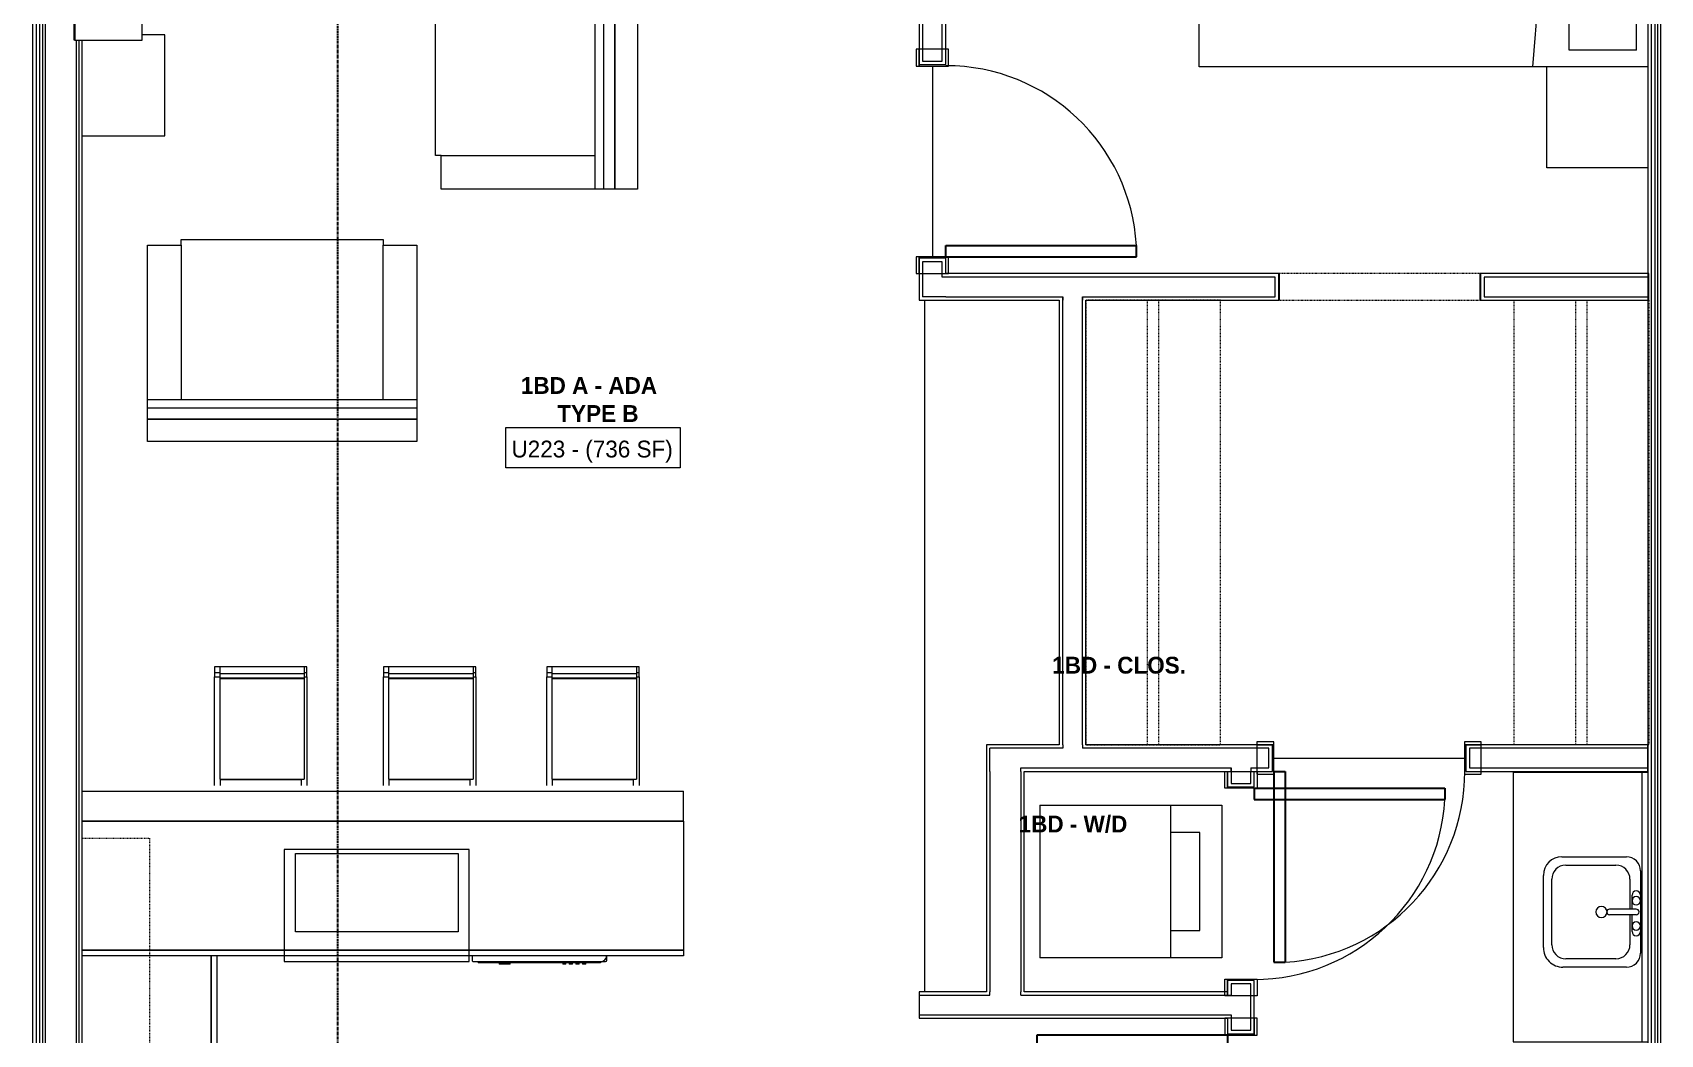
# Model space of a CAD drawing. Header units: inches. Extents: x -4093 to -1777, y 9773 to 12264.
# Drawn here: x -3208.8 to -2918.5, y 10538.3 to 10716.9 of the extents above; entities that cross this region are included whole.
import ezdxf

# ---------------------------------------------------------------- set-up
doc = ezdxf.new("R2010")
doc.units = ezdxf.units.IN
doc.header["$MEASUREMENT"] = 0
for name, pattern in [('Dash', [0.25, 0.125, -0.125]), ('Grid Line 1_2_', [0.875, 0.5, -0.125, 0.125, -0.125]), ('Overhead', [0.15625, 0.09375, -0.0625])]:
    doc.linetypes.add(name, pattern=pattern)
for name, color, linetype, lineweight in [('0-1', 7, 'Continuous', 5), ('0-2', 7, 'Continuous', 9), ('A-AREA-IDEN', 2, 'Continuous', 9), ('A-DETL-MEDM-1', 10, 'Continuous', 30), ('A-DETL-MEDM-2', 33, 'Overhead', 9), ('A-DOOR-1', 7, 'Continuous', 9), ('A-DOOR-2', 10, 'Continuous', 30), ('A-DOOR-3', 31, 'Overhead', 9), ('A-FLOR-1', 7, 'Continuous', 9), ('A-WALL-1', 7, 'Continuous', 9), ('A-WALL-2', 250, 'Continuous', 18), ('I-FURN', 30, 'Continuous', 9), ('I-FURN-1', 7, 'Continuous', 9), ('I-WALL-1', 7, 'Continuous', 9), ('P-SANR-FIXT-1', 7, 'Continuous', 9), ('Q-CASE-1', 7, 'Continuous', 9), ('Q-CASE-HDLN-1', 7, 'Dash', 9), ('Q-SPCQ-1', 7, 'Continuous', 9), ('S-GRID-1', 1, 'Grid Line 1_2_', 30)]:
    doc.layers.add(name, color=color, linetype=linetype, lineweight=lineweight)
doc.styles.add('Century Gothic', font='ufonts.com_century-gothic.ttf', dxfattribs={"height": 3})
doc.styles.add('Century Gothic_B', font='GOTHICB.TTF', dxfattribs={"height": 3})

# ---------------------------------------------------------------- blocks, each defined once
blk = doc.blocks.new('Entertainment_Center_14771 - Entertainment_Center_14771-V30-BACKGROUND - 2ND FLOOR')
at = {"layer": 'I-FURN-1'}
for p, q in [((-18, 10), (-36, 10)), ((-36, 10), (-36, -4.69)), ((-34.85, 10.03), (-35.34, 10.03)), ((-35.34, 10.03), (-35.34, 10)), ((-34.85, 10), (-34.85, 10.03)), ((-18.66, 10.03), (-19.66, 10.03)), ((-19.66, 10.03), (-19.66, 10)), ((-18.66, 10), (-18.66, 10.03)), ((-18, 6), (-18, 10)), ((36, 10), (18, 10)), ((18, 10), (18, 6)), ((18.66, 10.03), (18.66, 10)), ((19.66, 10.03), (18.66, 10.03)), ((19.66, 10), (19.66, 10.03)), ((35.34, 10.03), (34.85, 10.03)), ((34.85, 10.03), (34.85, 10)), ((35.34, 10), (35.34, 10.03)), ((36, -4.69), (36, 10)), ((19, 6), (-19, 6)), ((-19, 6), (-19, -6)), ((19, -6), (19, 6)), ((-19, -6), (19, -6)), ((-19, -6.13), (-19, -6)), ((-19, -6), (19, -6)), ((19, -6.13), (-19, -6.13)), ((19, -6), (19, -6.13))]:
    blk.add_line(p, q, dxfattribs=at)
blk = doc.blocks.new('Couch-Both_Arms-Generic - 1-1372852-BACKGROUND - 2ND FLOOR')
at = {"layer": 'I-FURN'}
for p, q in [((-42, 17.5), (-36, 17.5)), ((-42, -10), (-42, 17.5)), ((-36, 18.5), (36, 18.5)), ((-36, 17.5), (-36, 18.5)), ((-36, 17.5), (-36, -10)), ((36, 18.5), (36, 17.5)), ((36, 17.5), (42, 17.5)), ((36, -10), (36, 17.5)), ((42, 17.5), (42, -10)), ((-42, -10), (42, -10)), ((-42, -13.5), (-42, -10)), ((-42, -11.5), (42, -11.5)), ((42, -10), (42, -13.5)), ((-42, -13.5), (42, -13.5)), ((42, -13.5), (-42, -13.5))]:
    blk.add_line(p, q, dxfattribs=at)
at = {"layer": 'I-FURN-1'}
for p, q in [((-42, -17.5), (-42, -13.5)), ((42, -13.5), (42, -17.5)), ((42, -17.5), (-42, -17.5))]:
    blk.add_line(p, q, dxfattribs=at)
blk = doc.blocks.new('Couch-Both_Arms-Generic - 2-1523460-BACKGROUND - 2ND FLOOR')
at = {"layer": 'I-FURN'}
for p, q in [((-24, 17.5), (-18, 17.5)), ((-24, -10), (-24, 17.5)), ((-18, 18.5), (18, 18.5)), ((-18, 17.5), (-18, 18.5)), ((-18, 17.5), (-18, -10)), ((18, 18.5), (18, 17.5)), ((18, 17.5), (24, 17.5)), ((18, -10), (18, 17.5)), ((24, 17.5), (24, -10)), ((-24, -10), (24, -10)), ((-24, -13.5), (-24, -10)), ((-24, -11.5), (24, -11.5)), ((24, -10), (24, -13.5)), ((-24, -13.5), (24, -13.5)), ((24, -13.5), (-24, -13.5))]:
    blk.add_line(p, q, dxfattribs=at)
at = {"layer": 'I-FURN-1'}
for p, q in [((-24, -17.5), (-24, -13.5)), ((24, -13.5), (24, -17.5)), ((24, -17.5), (-24, -17.5))]:
    blk.add_line(p, q, dxfattribs=at)
blk = doc.blocks.new('Bar_Stool_6722_1_ - Bar_Stool_6722_1_-V31-BACKGROUND - 2ND FLOOR')
at = {"layer": 'I-FURN-1'}
for p, q in [((1, 0), (0, 0)), ((0, 0), (0, -0.98)), ((0, -0.98), (1, -0.98)), ((0, -0.98), (0, -1.78)), ((0, -1.78), (1, -1.78)), ((0, -17.72), (0, -1.78)), ((1, -1.24), (1, 0)), ((16, 0), (1, 0)), ((1, -1.91), (1, -1.24)), ((16, -1.24), (1, -1.24)), ((1, -1.91), (16, -1.91)), ((1, -2.03), (1, -1.91)), ((1, -17.63), (1, -2.03)), ((1, -2.03), (16, -2.03)), ((16.5, 0), (16, 0)), ((16, 0), (16, -1.24)), ((16, -0.98), (16.5, -0.98)), ((16, -1.24), (16, -1.91)), ((16, -1.78), (16.5, -1.78)), ((16, -1.91), (16, -2.03)), ((16, -2.03), (16, -17.63)), ((16.5, -0.98), (16.5, 0)), ((16.5, -1.78), (16.5, -0.98)), ((16.5, -1.78), (16.5, -17.72)), ((0, -19.21), (0, -17.72)), ((0, -21.1), (0, -19.21)), ((1, -19.89), (1, -17.63)), ((1, -19.99), (1, -19.89)), ((1, -19.99), (1, -20.06)), ((1, -20), (16, -20)), ((1, -20.06), (1, -20.14)), ((15.5, -20.14), (1, -20.14)), ((1, -20.14), (1, -21.1)), ((15.5, -20.06), (15.5, -19.99)), ((15.5, -20.14), (15.5, -20.06)), ((15.5, -21.1), (15.5, -20.14)), ((16, -17.63), (16, -19.89)), ((16, -19.89), (16, -19.99)), ((16.5, -17.72), (16.5, -19.21)), ((16.5, -19.21), (16.5, -21.1))]:
    blk.add_line(p, q, dxfattribs=at)
blk = doc.blocks.new('OD_CW_Upper Cabinet - OD_CW_Upper Cabinet-4366989-BACKGROUND - 2ND FLOOR')
at = {"layer": 'Q-CASE-HDLN-1'}
for p, q in [((0.74, -24), (0.74, -12)), ((0.74, -12), (115.86, -12)), ((115.86, -12), (115.86, -24)), ((115.86, -24), (0.74, -24))]:
    blk.add_line(p, q, dxfattribs=at)
blk = doc.blocks.new('OD_CW_Base Cabinet - OD_CW_Base Cabinet-V32-BACKGROUND - 2ND FLOOR')
at = {"layer": 'Q-CASE-1'}
for p, q in [((0.74, 0), (20.8, 0)), ((0.74, 0), (20.8, 0)), ((20.8, -1), (0.74, -1)), ((0.74, -1), (20.8, -1)), ((50.8, 0), (70.86, 0)), ((50.8, 0), (70.86, 0)), ((70.86, -1), (50.8, -1)), ((50.8, -1), (70.86, -1)), ((70.86, 0), (70.86, -24)), ((70.86, 0), (70.86, -1)), ((70.86, -1), (70.86, -24))]:
    blk.add_line(p, q, dxfattribs=at)
blk = doc.blocks.new('OD_CW_Base Cabinet - OD_CW_Base Cabinet-4365927-BACKGROUND - 2ND FLOOR')
at = {"layer": 'Q-CASE-1'}
for p, q in [((0.74, 0), (107.93, 0)), ((0.74, -24), (0.74, 0)), ((107.93, -24), (0.74, -24))]:
    blk.add_line(p, q, dxfattribs=at)
blk = doc.blocks.new('SWING - SINGLE - FLUSH - SWING - FLUSH - 2-10 x 6-8 - PRIVACY-4346067-BACKGROUND - 2ND FLOOR')
at = {"layer": 'A-DOOR-1'}
for p, q in [((-17, 2.87), (-20, 2.87)), ((-20, 2.87), (-20, -2.38)), ((-17, -2.38), (-17, 2.87)), ((20, 2.87), (17, 2.87)), ((17, 2.87), (17, -2.38)), ((20, -2.38), (20, 2.87)), ((-20, -2.38), (-17, -2.38)), ((-17, -2.38), (-20, -2.38)), ((-20, -2.38), (-20, -2.88)), ((-20, -2.88), (-17, -2.88)), ((-17, -2.88), (-17, -2.38)), ((17, -2.38), (20, -2.38)), ((20, -2.38), (17, -2.38)), ((17, -2.38), (17, -2.88)), ((17, -2.88), (20, -2.88)), ((20, -2.88), (20, -2.38))]:
    blk.add_line(p, q, dxfattribs=at)
blk.add_arc((17, 2.37), 34.07, 93.3657, 180, dxfattribs=at)
at = {"layer": 'A-DOOR-2'}
for p, q in [((15, 2.37), (15, 36.38)), ((17, 36.38), (15, 36.38)), ((17, 2.37), (17, 36.38)), ((17, 2.37), (15, 2.37))]:
    blk.add_line(p, q, dxfattribs=at)
blk = doc.blocks.new('OD_CW_Closet - OD_CW_Closet-3890322-BACKGROUND - 2ND FLOOR')
at = {"layer": 'Q-CASE-HDLN-1'}
for p, q in [((0.74, -24), (0.74, 0)), ((0.74, 0), (79.99, 0)), ((79.99, 0), (79.99, -24)), ((0.74, -11), (79.99, -11)), ((0.74, -13), (79.99, -13)), ((79.99, -24), (0.74, -24))]:
    blk.add_line(p, q, dxfattribs=at)
blk = doc.blocks.new('Bed-Standard - King 78_ x 80_-V6-BACKGROUND - 2ND FLOOR')
at = {"layer": 'I-FURN-1'}
for p, q in [((-28.31, 41.8), (49.69, 41.8)), ((-28.31, -38.2), (-28.31, 41.8)), ((49.69, 41.8), (49.69, -38.2)), ((49.69, -24.2), (-28.31, -17.63)), ((-25.31, -24.2), (46.69, -24.2)), ((-25.31, -36.2), (-25.31, -24.2)), ((46.69, -36.2), (46.69, -24.2)), ((-25.31, -36.2), (46.69, -36.2))]:
    blk.add_line(p, q, dxfattribs=at)
blk = doc.blocks.new('Table-Night Stand - 18_ x 18_ x 24_-V18-BACKGROUND - 2ND FLOOR')
at = {"layer": 'I-FURN-1'}
for p, q in [((0.15, 0), (18.15, 0)), ((0.15, -18), (0.15, 0))]:
    blk.add_line(p, q, dxfattribs=at)
blk = doc.blocks.new('Stacked Washer and Dryer - 26_x25_ - Private-3627842-BACKGROUND - 2ND FLOOR')
at = {"layer": 'P-SANR-FIXT-1'}
for p, q in [((0, 13.625), (32.4375, 13.625)), ((0, 13.625), (0, -13.625)), ((23.34375, -13.625), (23.34375, 13.625)), ((32.4375, 13.625), (32.4375, -13.625)), ((28.53125, 8.75), (23.34375, 8.75)), ((28.53125, -8.75), (28.53125, 8.75)), ((23.34375, -8.75), (28.53125, -8.75)), ((32.4375, -13.625), (0, -13.625))]:
    blk.add_line(p, q, dxfattribs=at)
blk = doc.blocks.new('M_Sink Vanity-Square - 500 x 440mm-1372835-BACKGROUND - 2ND FLOOR')
at = {"layer": 'P-SANR-FIXT-1'}
for p, q in [((-5.72, 10.23), (7.14, 10.23)), ((-5.22, 8.73), (6.46, 8.73)), ((-9.22, -4.59), (-9.22, 6.73)), ((-7.72, -2.72), (-7.72, 6.23)), ((8.96, 6.23), (8.96, -2.72)), ((10.46, 6.91), (10.46, -4.59)), ((0.12, -6.33), (0.12, -1.59)), ((1.12, -6.33), (1.12, -1.59)), ((0.12, -5.22), (-5.22, -5.22)), ((-2.88, -5.59), (0.12, -5.59)), ((6.46, -5.22), (1.12, -5.22)), ((1.12, -5.59), (3.62, -5.59)), ((7.96, -7.09), (-6.72, -7.09)), ((3.62, -7.09), (-2.88, -7.09))]:
    blk.add_line(p, q, dxfattribs=at)
for centre, radius, start, end in [((-5.72, 6.73), 3.5, 90, 180), ((-5.22, 6.23), 2.5, 90, 180), ((6.46, 6.23), 2.5, 360, 90), ((7.14, 6.91), 3.32, 360, 90), ((0.62, -0.13), 1, 360, 180), ((-5.22, -2.72), 2.5, 180, 270), ((0.62, -0.13), 1, 180, 0), ((0.62, -1.59), 0.5, 360, 180), ((6.46, -2.72), 2.5, 270, 360), ((-6.72, -4.59), 2.5, 180, 270), ((-2.88, -6.34), 0.75, 90, 270), ((-1.88, -6.34), 0.75, 360, 180), ((2.62, -6.34), 0.75, 0, 180), ((3.62, -6.34), 0.75, 270, 90), ((7.96, -4.59), 2.5, 270, 0), ((-1.88, -6.34), 0.75, 180, 0), ((0.62, -6.33), 0.5, 180, 0), ((2.62, -6.34), 0.75, 180, 0)]:
    blk.add_arc(centre, radius, start, end, dxfattribs=at)
blk = doc.blocks.new('Bath Vanity - Bath Vanity 48_-3150017-BACKGROUND - 2ND FLOOR')
at = {"layer": 'Q-CASE-1'}
for p, q in [((24.74, 24), (-23.26, 24)), ((-23.26, 24), (-23.26, 1)), ((24.74, 1), (24.74, 24))]:
    blk.add_line(p, q, dxfattribs=at)
blk = doc.blocks.new('BATHROOM MIRROR - BATHROOM MIRROR 48_-3123886-BACKGROUND - 2ND FLOOR')
at = {"layer": 'Q-CASE-1'}
for p, q in [((-23.26, -23), (24.74, -23)), ((-23.26, -23), (-23.26, -24)), ((24.74, -24), (24.74, -23)), ((24.74, -24), (-23.26, -24))]:
    blk.add_line(p, q, dxfattribs=at)
blk = doc.blocks.new('SWING - SINGLE - FLUSH - SWING - FLUSH - 2-10 x 6-8 - PASSAGE-4346082-BACKGROUND - 2ND FLOOR')
at = {"layer": 'A-DOOR-1'}
for p, q in [((-20, 2.37), (-20, 2.87)), ((-20, 2.87), (-17, 2.87)), ((-20, 2.37), (-17, 2.37)), ((-20, -2.88), (-20, 2.37)), ((-17, 2.37), (-20, 2.37)), ((-17, 2.87), (-17, 2.37)), ((-17, 2.37), (-17, -2.88)), ((17, 2.37), (17, 2.87)), ((17, 2.87), (20, 2.87)), ((17, 2.37), (20, 2.37)), ((17, -2.88), (17, 2.37)), ((20, 2.37), (17, 2.37)), ((20, 2.87), (20, 2.37)), ((20, 2.37), (20, -2.88)), ((-17, -2.88), (-20, -2.88)), ((20, -2.88), (17, -2.88))]:
    blk.add_line(p, q, dxfattribs=at)
blk.add_arc((17, -2.38), 34.07, 180, 266.6343, dxfattribs=at)
at = {"layer": 'A-DOOR-2'}
for p, q in [((15, -2.38), (15, -36.38)), ((17, -2.38), (15, -2.38)), ((17, -2.38), (17, -36.38)), ((17, -36.38), (15, -36.38))]:
    blk.add_line(p, q, dxfattribs=at)
blk = doc.blocks.new('OD_CW_Closet - OD_CW_Closet-3890321-BACKGROUND - 2ND FLOOR')
at = {"layer": 'Q-CASE-HDLN-1'}
for p, q in [((79.99, 24), (0.74, 24)), ((0.74, 24), (0.74, 0)), ((79.99, 0), (79.99, 24)), ((0.74, 13), (79.99, 13)), ((0.74, 11), (79.99, 11)), ((0.74, 0), (79.99, 0))]:
    blk.add_line(p, q, dxfattribs=at)
blk = doc.blocks.new('Casework 9 - Casework 1-3926311-BACKGROUND - 2ND FLOOR')
at = {"layer": 'Q-CASE-1'}
blk.add_line((-3049.7, 10669.16), (-3049.7, 10545.91), dxfattribs=at)
blk = doc.blocks.new('Dishwasher_15404 - 34_ counter-547918-BACKGROUND - 2ND FLOOR')
at = {"layer": 'Q-SPCQ-1'}
for p, q in [((23.68, 24), (22.88, 24)), ((23.87, 22.93), (23.87, 23.8)), ((23.87, 0.2), (23.87, 22.93)), ((23.87, 22.91), (24.12, 22.91)), ((24.12, 22.91), (24.12, 1.09)), ((24.37, 20.28), (24.12, 20.28)), ((24.12, 19.69), (24.37, 19.69)), ((24.37, 19.1), (24.12, 19.1)), ((24.12, 18.51), (24.37, 18.51)), ((24.37, 17.92), (24.12, 17.92)), ((24.37, 19.1), (24.37, 18.51)), ((24.37, 17.92), (24.37, 17.33)), ((24.37, 20.28), (24.37, 19.69)), ((24.12, 17.33), (24.37, 17.33)), ((24.37, 16.74), (24.12, 16.74)), ((24.12, 16.15), (24.37, 16.15)), ((24.37, 16.74), (24.37, 16.15)), ((24.37, 6.79), (24.12, 6.79)), ((24.37, 6.79), (24.37, 5.81)), ((24.37, 5.81), (24.37, 4.82)), ((24.12, 4.82), (24.37, 4.82)), ((23.87, 1.09), (24.12, 1.09)), ((22.88, 0), (23.68, 0))]:
    blk.add_line(p, q, dxfattribs=at)
for centre, radius, start, end in [((22.8, 22.93), 1.07, 360, 86.115), ((23.68, 23.8), 0.197, 0, 90), ((23.68, 0.2), 0.197, 270, 360), ((23.68, 0.2), 0.197, 285, 345)]:
    blk.add_arc(centre, radius, start, end, dxfattribs=at)
blk = doc.blocks.new('Stainless Steel Farmhous Kitchen Sink - Stainless Steel Farmhous Kitchen Sink-2443921-BACKGROUND - 2ND FLOOR')
at = {"layer": 'P-SANR-FIXT-1'}
for p, q in [((0, -2.25), (-33, -2.25)), ((-33, -2.25), (-33, -22.2)), ((0, -22.2), (0, -2.25)), ((-31, -16.96), (-31, -3)), ((-31, -3), (-2, -3)), ((-2, -3), (-2, -16.96)), ((-2, -16.96), (-31, -16.96)), ((-33, -22.2), (0, -22.2))]:
    blk.add_line(p, q, dxfattribs=at)
blk = doc.blocks.new('SWING - SINGLE - FLUSH - SWING - FLUSH - 2-10 x 6-8 - PRIVACY-4346066-BACKGROUND - 2ND FLOOR')
at = {"layer": 'A-DOOR-1'}
for p, q in [((-17, 2.87), (-20, 2.87)), ((-20, 2.87), (-20, -2.38)), ((-17, -2.38), (-17, 2.87)), ((20, 2.87), (17, 2.87)), ((17, 2.87), (17, -2.38)), ((20, -2.38), (20, 2.87)), ((-20, -2.38), (-17, -2.38)), ((-17, -2.38), (-20, -2.38)), ((-20, -2.38), (-20, -2.88)), ((-20, -2.88), (-17, -2.88)), ((-17, -2.88), (-17, -2.38)), ((17, -2.38), (20, -2.38)), ((20, -2.38), (17, -2.38)), ((17, -2.38), (17, -2.88)), ((17, -2.88), (20, -2.88)), ((20, -2.88), (20, -2.38))]:
    blk.add_line(p, q, dxfattribs=at)
blk.add_arc((17, 2.37), 34.07, 93.3657, 180, dxfattribs=at)
at = {"layer": 'A-DOOR-2'}
for p, q in [((15, 2.37), (15, 36.38)), ((17, 36.38), (15, 36.38)), ((17, 2.37), (17, 36.38)), ((17, 2.37), (15, 2.37))]:
    blk.add_line(p, q, dxfattribs=at)
blk = doc.blocks.new('Door-Opening - CLEAR OPENING - 3_-0_ x 6_-10_5_-4378073-BACKGROUND - 2ND FLOOR')
at = {"layer": 'A-DETL-MEDM-1'}
for p, q in [((-18.32, 2.37), (-18.32, -2.38)), ((17.68, -2.38), (17.68, 2.37))]:
    blk.add_line(p, q, dxfattribs=at)
at = {"layer": 'A-DETL-MEDM-2'}
blk.add_line((-18.32, -2.38), (17.68, -2.38), dxfattribs=at)
at = {"layer": 'A-DOOR-3'}
blk.add_line((17.68, 2.37), (-18.32, 2.37), dxfattribs=at)
blk = doc.blocks.new('CTR - 1st Phase - Unit Layouts_rvt-1-BACKGROUND - 2ND FLOOR')
at = {"layer": 'A-FLOR-1'}
for p, q in [((-3048.32, 10710.91), (-3048.32, 10676.91)), ((-2987.45, 10587.54), (-2953.45, 10587.54))]:
    blk.add_line(p, q, dxfattribs=at)
at = {"layer": 'A-WALL-1'}
for p, q in [((-3050.7, 10817.51), (-3050.7, 10711.16)), ((-3045.95, 10711.16), (-3045.95, 10812.76)), ((-3050.7, 10711.16), (-3045.95, 10711.16)), ((-3050.7, 10676.66), (-3050.7, 10669.16)), ((-3045.95, 10676.66), (-3050.7, 10676.66)), ((-3045.95, 10673.91), (-3045.95, 10676.66)), ((-2986.57, 10673.91), (-3045.95, 10673.91)), ((-2920.57, 10673.91), (-2950.57, 10673.91)), ((-2920.57, 10669.16), (-2920.57, 10673.91)), ((-3050.7, 10669.16), (-3050.07, 10669.16)), ((-3050.07, 10669.16), (-3045.95, 10669.16)), ((-3045.95, 10669.16), (-3025.7, 10669.16)), ((-3025.7, 10669.16), (-3025.7, 10589.91)), ((-3020.95, 10669.16), (-2986.57, 10669.16)), ((-3020.95, 10589.91), (-3020.95, 10669.16)), ((-2950.57, 10669.16), (-2920.57, 10669.16)), ((-3025.7, 10589.91), (-3038.7, 10589.91)), ((-3038.7, 10589.91), (-3038.7, 10589.29)), ((-3038.7, 10589.29), (-3038.7, 10585.16)), ((-2987.7, 10589.91), (-3020.95, 10589.91)), ((-2987.7, 10585.16), (-2987.7, 10589.91)), ((-2920.76, 10589.91), (-2953.2, 10589.91)), ((-2953.2, 10589.91), (-2953.2, 10585.16)), ((-2920.76, 10585.16), (-2920.76, 10589.91)), ((-3038.7, 10585.16), (-3038.7, 10545.91)), ((-3031.95, 10585.16), (-2995.7, 10585.16)), ((-3031.95, 10545.91), (-3031.95, 10585.16)), ((-2995.7, 10585.16), (-2995.7, 10582.41)), ((-2990.95, 10582.41), (-2990.95, 10585.16)), ((-2990.95, 10585.16), (-2987.7, 10585.16)), ((-2953.2, 10585.16), (-2920.76, 10585.16)), ((-3199.89, 10581.66), (-3092.7, 10581.66)), ((-3092.7, 10576.29), (-3092.7, 10581.66)), ((-2995.7, 10582.41), (-2990.95, 10582.41)), ((-3092.7, 10576.29), (-3199.89, 10576.29)), ((-2990.95, 10547.91), (-2995.7, 10547.91)), ((-2995.7, 10547.91), (-2995.7, 10545.91)), ((-2990.95, 10538.41), (-2990.95, 10547.91)), ((-3038.7, 10545.91), (-3050.7, 10545.91)), ((-3050.7, 10545.91), (-3050.7, 10541.16)), ((-2995.7, 10545.91), (-3031.95, 10545.91)), ((-3050.7, 10541.16), (-2995.7, 10541.16)), ((-2995.7, 10541.16), (-2995.7, 10538.41)), ((-2995.7, 10538.41), (-2990.95, 10538.41))]:
    blk.add_line(p, q, dxfattribs=at)
at = {"layer": 'A-WALL-2'}
for p, q in [((-3050.07, 10816.88), (-3050.07, 10711.79)), ((-3046.57, 10711.79), (-3046.57, 10813.38)), ((-3050.07, 10711.79), (-3048.32, 10711.79)), ((-3048.32, 10711.79), (-3046.57, 10711.79)), ((-3048.32, 10676.04), (-3050.07, 10676.04)), ((-3050.07, 10676.04), (-3050.07, 10669.79)), ((-3046.57, 10676.04), (-3048.32, 10676.04)), ((-3046.57, 10673.29), (-3046.57, 10676.04)), ((-3045.95, 10673.29), (-3046.57, 10673.29)), ((-2987.19, 10673.29), (-3045.95, 10673.29)), ((-2987.19, 10671.54), (-2987.19, 10673.29)), ((-2920.57, 10673.29), (-2949.94, 10673.29)), ((-2949.94, 10673.29), (-2949.94, 10671.54)), ((-3046.57, 10669.79), (-3050.07, 10669.79)), ((-3045.95, 10669.79), (-3046.57, 10669.79)), ((-3045.95, 10669.79), (-3025.07, 10669.79)), ((-3025.07, 10669.16), (-3025.07, 10669.79)), ((-3025.07, 10669.79), (-3025.07, 10669.16)), ((-3021.57, 10669.79), (-2987.19, 10669.79)), ((-3021.57, 10669.79), (-3021.57, 10669.16)), ((-3021.57, 10669.16), (-3021.57, 10669.79)), ((-2987.19, 10669.79), (-2987.19, 10671.54)), ((-2949.94, 10671.54), (-2949.94, 10669.79)), ((-2949.94, 10669.79), (-2920.57, 10669.79)), ((-3025.07, 10589.91), (-3025.07, 10669.16)), ((-3021.57, 10589.91), (-3021.57, 10669.16)), ((-3025.07, 10589.29), (-3038.07, 10589.29)), ((-3038.07, 10585.79), (-3038.07, 10589.29)), ((-3025.07, 10589.91), (-3025.07, 10589.29)), ((-3021.57, 10589.91), (-3021.57, 10589.29)), ((-2988.32, 10589.29), (-3021.57, 10589.29)), ((-2988.32, 10587.54), (-2988.32, 10589.29)), ((-2920.76, 10589.29), (-2952.57, 10589.29)), ((-2952.57, 10589.29), (-2952.57, 10587.54)), ((-3038.07, 10585.16), (-3038.07, 10585.79)), ((-3032.57, 10585.79), (-2995.07, 10585.79)), ((-3032.57, 10585.16), (-3032.57, 10585.79)), ((-2995.07, 10585.79), (-2995.07, 10585.16)), ((-2995.07, 10585.16), (-2995.07, 10585.79)), ((-2991.57, 10585.79), (-2991.57, 10585.16)), ((-2991.57, 10585.79), (-2991.57, 10585.16)), ((-2991.57, 10585.79), (-2988.32, 10585.79)), ((-2988.32, 10585.79), (-2988.32, 10587.54)), ((-2952.57, 10587.54), (-2952.57, 10585.79)), ((-2952.57, 10585.79), (-2920.76, 10585.79)), ((-3038.07, 10585.16), (-3038.07, 10545.91)), ((-3032.57, 10585.16), (-3032.57, 10545.91)), ((-2995.07, 10585.16), (-2995.07, 10583.04)), ((-2995.07, 10583.04), (-2993.32, 10583.04)), ((-2993.32, 10583.04), (-2991.57, 10583.04)), ((-2991.57, 10583.04), (-2991.57, 10585.16)), ((-3050.7, 10545.29), (-3038.07, 10545.29)), ((-3038.07, 10545.29), (-3038.07, 10545.91)), ((-3032.57, 10545.29), (-3032.57, 10545.91)), ((-3032.57, 10545.29), (-2995.7, 10545.29)), ((-2995.7, 10545.29), (-2995.07, 10545.29)), ((-2995.07, 10547.29), (-2995.07, 10545.29)), ((-2993.32, 10547.29), (-2995.07, 10547.29)), ((-2991.57, 10547.29), (-2993.32, 10547.29)), ((-2991.57, 10539.04), (-2991.57, 10547.29)), ((-3050.7, 10541.79), (-2995.7, 10541.79)), ((-2995.7, 10541.79), (-2995.07, 10541.79)), ((-2995.07, 10541.79), (-2995.07, 10539.04)), ((-2995.07, 10539.04), (-2993.32, 10539.04)), ((-2993.32, 10539.04), (-2991.57, 10539.04))]:
    blk.add_line(p, q, dxfattribs=at)
at = {"layer": 'Q-CASE-1'}
for p, q in [((-3199.89, 10576.29), (-3092.7, 10576.29)), ((-3092.7, 10576.29), (-3092.7, 10553.29)), ((-3092.7, 10553.29), (-3199.89, 10553.29)), ((-3199.89, 10553.29), (-3092.7, 10553.29)), ((-3092.7, 10552.29), (-3199.89, 10552.29)), ((-3092.7, 10553.29), (-3092.7, 10552.29))]:
    blk.add_line(p, q, dxfattribs=at)
at = {"layer": '0-2'}
for name, p, rotation in [('Bed-Standard - King 78_ x 80_-V6-BACKGROUND - 2ND FLOOR', (-2958.97, 10739.07), 90.00000000002855), ('Couch-Both_Arms-Generic - 1-1372852-BACKGROUND - 2ND FLOOR', (-3118.42, 10730.99), 89.99999999994378), ('Entertainment_Center_14771 - Entertainment_Center_14771-V30-BACKGROUND - 2ND FLOOR', (-3195.2, 10734.5), 269.9999999999486), ('SWING - SINGLE - FLUSH - SWING - FLUSH - 2-10 x 6-8 - PRIVACY-4346067-BACKGROUND - 2ND FLOOR', (-3048.32, 10693.91), 270.0000000000479), ('Table-Night Stand - 18_ x 18_ x 24_-V18-BACKGROUND - 2ND FLOOR', (-2938.76, 10692.61), 90.00000000002855), ('Door-Opening - CLEAR OPENING - 3_-0_ x 6_-10_5_-4378073-BACKGROUND - 2ND FLOOR', (-2968.89, 10671.54), 180), ('OD_CW_Closet - OD_CW_Closet-3890321-BACKGROUND - 2ND FLOOR', (-2996.95, 10589.18), 90.00000000002), ('OD_CW_Closet - OD_CW_Closet-3890322-BACKGROUND - 2ND FLOOR', (-2944.57, 10589.18), 89.99999999997992), ('SWING - SINGLE - FLUSH - SWING - FLUSH - 2-10 x 6-8 - PRIVACY-4346066-BACKGROUND - 2ND FLOOR', (-2970.45, 10587.54), 180), ('SWING - SINGLE - FLUSH - SWING - FLUSH - 2-10 x 6-8 - PASSAGE-4346082-BACKGROUND - 2ND FLOOR', (-2993.32, 10565.16), 89.99999999998587), ('Bath Vanity - Bath Vanity 48_-3150017-BACKGROUND - 2ND FLOOR', (-2920.76, 10560.24), 90.0000000001117), ('BATHROOM MIRROR - BATHROOM MIRROR 48_-3123886-BACKGROUND - 2ND FLOOR', (-2944.77, 10560.24), 90.00000000018638), ('OD_CW_Base Cabinet - OD_CW_Base Cabinet-4365927-BACKGROUND - 2ND FLOOR', (-3091.96, 10552.29), 180), ('OD_CW_Upper Cabinet - OD_CW_Upper Cabinet-4366989-BACKGROUND - 2ND FLOOR', (-3175.89, 10574.03), 270.0000000000037), ('M_Sink Vanity-Square - 500 x 440mm-1372835-BACKGROUND - 2ND FLOOR', (-2929.16, 10559.5), 90.00000000012588), ('OD_CW_Base Cabinet - OD_CW_Base Cabinet-V32-BACKGROUND - 2ND FLOOR', (-3175.89, 10553.03), 269.9999999999994), ('Dishwasher_15404 - 34_ counter-547918-BACKGROUND - 2ND FLOOR', (-3130.39, 10575.16), 270.000000000001), ('SWING - SINGLE - FLUSH - SWING - FLUSH - 2-10 x 6-8 - PRIVACY-4346067-BACKGROUND - 2ND FLOOR', (-2993.32, 10521.16), 89.9999999999855)]:
    blk.add_blockref(name, p, dxfattribs=dict(at, rotation=rotation))
for name, p in [('Couch-Both_Arms-Generic - 2-1523460-BACKGROUND - 2ND FLOOR', (-3164.25, 10661.49)), ('Casework 9 - Casework 1-3926311-BACKGROUND - 2ND FLOOR', (0, 0)), ('Bar_Stool_6722_1_ - Bar_Stool_6722_1_-V31-BACKGROUND - 2ND FLOOR', (-3176.33, 10603.79)), ('Bar_Stool_6722_1_ - Bar_Stool_6722_1_-V31-BACKGROUND - 2ND FLOOR', (-3146.21, 10603.79)), ('Bar_Stool_6722_1_ - Bar_Stool_6722_1_-V31-BACKGROUND - 2ND FLOOR', (-3117.09, 10603.79)), ('Stacked Washer and Dryer - 26_x25_ - Private-3627842-BACKGROUND - 2ND FLOOR', (-3029.14, 10565.54)), ('Stainless Steel Farmhous Kitchen Sink - Stainless Steel Farmhous Kitchen Sink-2443921-BACKGROUND - 2ND FLOOR', (-3130.89, 10573.52))]:
    blk.add_blockref(name, p, dxfattribs=at)
blk = doc.blocks.new('CTR - 1st Phase - Common Walls_rvt-1-BACKGROUND - 2ND FLOOR')
at = {"layer": 'A-WALL-2'}
for p, q in [((-3208.14, 10843.14), (-3208.14, 10475.54)), ((-3207.51, 10843.14), (-3207.51, 10475.54)), ((-3207.01, 10843.14), (-3207.01, 10475.54)), ((-3206.51, 10843.14), (-3206.51, 10475.54)), ((-2920.14, 10843.14), (-2920.14, 10458.16)), ((-2919.51, 10843.14), (-2919.51, 10458.16)), ((-2919.01, 10843.14), (-2919.01, 10458.16)), ((-2918.51, 10843.14), (-2918.51, 10458.16)), ((-3201.01, 10715.5), (-3201.01, 10457.54)), ((-3200.51, 10715.5), (-3200.51, 10457.54))]:
    blk.add_line(p, q, dxfattribs=at)
at = {"layer": 'I-WALL-1'}
for p, q in [((-3208.76, 10843.14), (-3208.76, 10476.16)), ((-2920.76, 10843.14), (-2920.76, 10496.66)), ((-3199.89, 10458.16), (-3199.89, 10715.5))]:
    blk.add_line(p, q, dxfattribs=at)
blk = doc.blocks.new('CTR - 1st Phase - Structure_rvt-1-BACKGROUND - 2ND FLOOR')
at = {"layer": 'S-GRID-1'}
blk.add_line((-3154.32, 9772.61), (-3154.32, 12247.5), dxfattribs=at)

msp = doc.modelspace()

# ---------------------------------------------------------------- linework, layer by layer
at = {"layer": 'A-AREA-IDEN', "flags": 128}
msp.add_lwpolyline([(-3124.37, 10646.48), (-3093.28, 10646.48), (-3093.28, 10639.31), (-3124.37, 10639.31)], close=True, dxfattribs=at)

# ---------------------------------------------------------------- block references
at = {"layer": '0-1'}
for name in ['CTR - 1st Phase - Structure_rvt-1-BACKGROUND - 2ND FLOOR', 'CTR - 1st Phase - Unit Layouts_rvt-1-BACKGROUND - 2ND FLOOR', 'CTR - 1st Phase - Common Walls_rvt-1-BACKGROUND - 2ND FLOOR']:
    msp.add_blockref(name, (0, 0), dxfattribs=at)

# ---------------------------------------------------------------- texts
at = {"layer": 'A-AREA-IDEN', "char_height": 3, "attachment_point": 1}
for s, insert, width, style in [('1BD A - ADA', (-3121.7, 10655.47), 31.108, 'Century Gothic_B'), ('TYPE B', (-3115.2, 10650.47), 15.453, 'Century Gothic_B'), ('U223 - (736 SF)', (-3123.37, 10644.14), 35.148, 'Century Gothic'), ('1BD - CLOS.', (-3026.96, 10605.61), 29.29, 'Century Gothic_B'), ('1BD - W/D', (-3032.95, 10577.3), 25.149, 'Century Gothic_B')]:
    msp.add_mtext(s, dxfattribs=dict(at, insert=insert, width=width, style=style))

doc.saveas('drawing.dxf')
